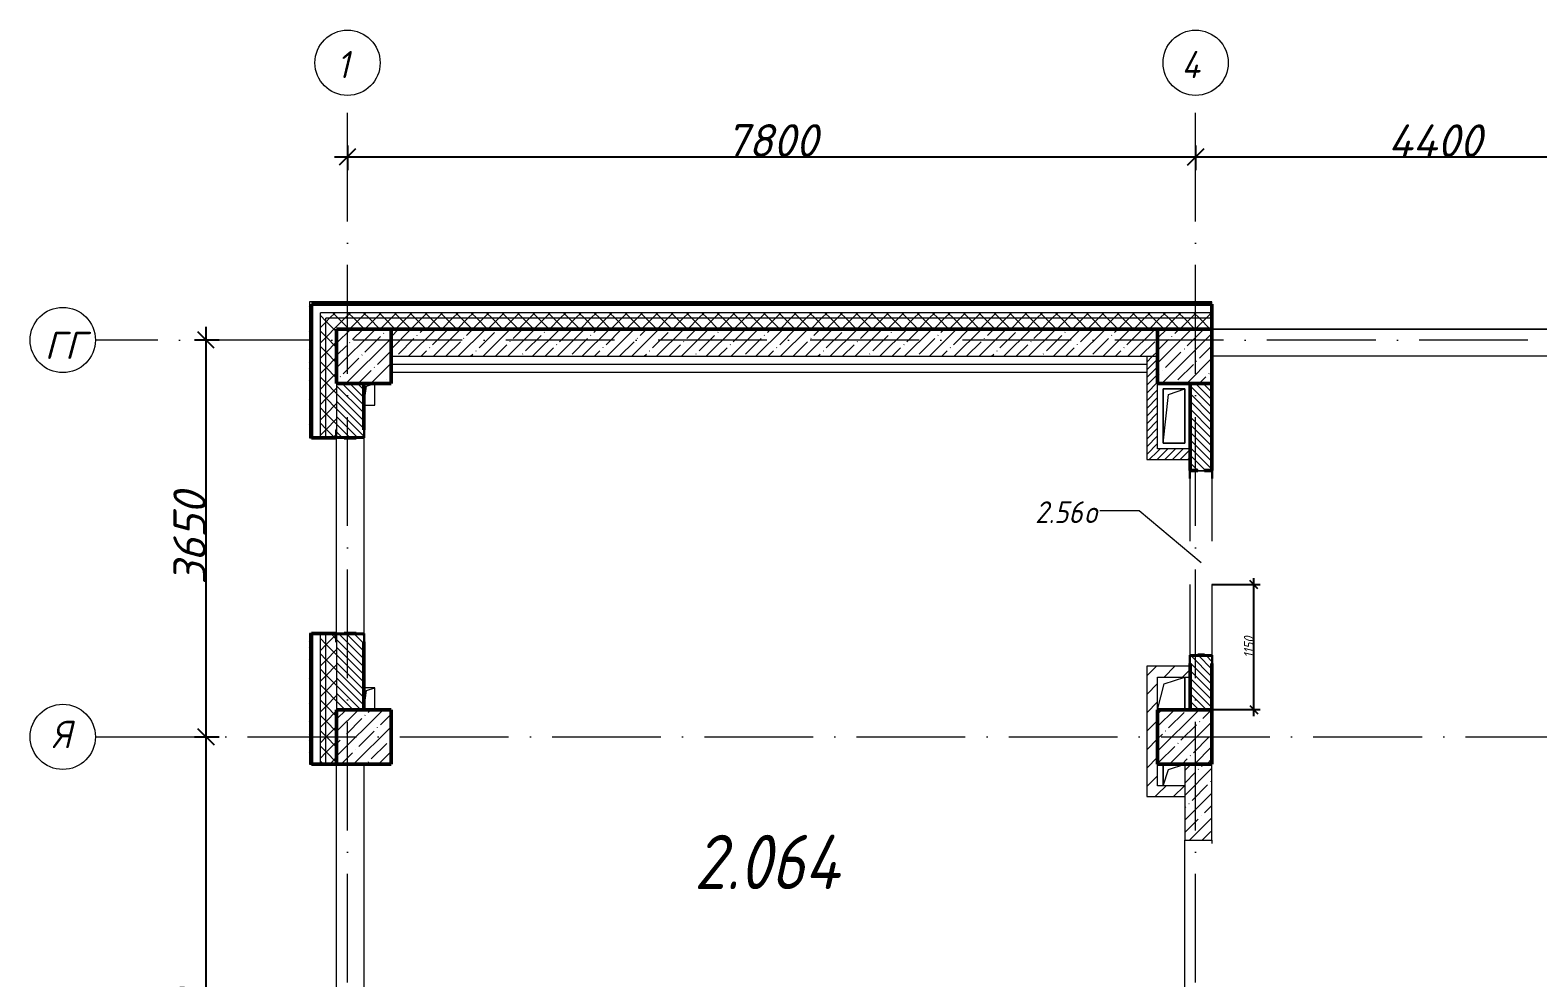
# Model space of a CAD drawing. Header units: millimetres. Extents: x -537608 to 253996, y -217170 to 186033.
# Drawn here: x -189916 to -176050, y -14974 to -6257 of the extents above; entities that cross this region are included whole.
import ezdxf

# ---------------------------------------------------------------- set-up
doc = ezdxf.new("R2010")
doc.units = ezdxf.units.MM
doc.linetypes.add('50_200_ШТРИХ_1Т_ш5_п1_п1_', pattern=[1400, 1000, -200, 0, -200])
for name, color, linetype, lineweight in [('A-____-____-DIMS', 7, 'Continuous', 9), ('A-DETL-____-OTLN-4', 7, 'Continuous', 18), ('A-FLOR-____-OTLN', 7, 'Continuous', 9), ('A-GENM-____-MCUT', 7, 'Continuous', 25), ('A-GENM-____-OTLN', 7, 'Continuous', 9), ('A-GENM-____-OTLN-1', 7, 'Continuous', 25), ('A-GLAZ-____-IDEN', 7, 'Continuous', 9), ('A-WALL-____-MCUT-1', 7, 'Continuous', 9), ('A-WALL-____-MCUT-2', 7, 'Continuous', 50), ('A-WALL-____-MCUT-3', 7, 'Continuous', 9), ('A-WALL-____-OTLN', 7, 'Continuous', 9), ('A-WALL-____-PATT-1', 7, 'Continuous', 9), ('A-WALL-FNSH-MCUT-1', 7, 'Continuous', 9), ('I-WALL-____-OTLN', 7, 'Continuous', 9), ('S-COLS-____-MCUT', 7, 'Continuous', 50), ('S-COLS-____-OTLN', 7, 'Continuous', 9), ('S-GRID-____-IDEN', 7, 'Continuous', 9), ('S-GRID-____-OTLN-1', 7, '50_200_ШТРИХ_1Т_ш5_п1_п1_', 9), ('Марки помещений', 7, 'Continuous', 9)]:
    doc.layers.add(name, color=color, linetype=linetype, lineweight=lineweight)
doc.styles.add('ISOCPEUR_I', font='isocpeui.ttf', dxfattribs={"height": 300})
doc.styles.add('ISOCPEUR_I_3', font='isocpeui.ttf', dxfattribs={"width": 0.85, "height": 2.2})
doc.styles.add('ISOCPEUR_I_7', font='isocpeui.ttf', dxfattribs={"width": 0.9, "height": 90})
doc.styles.add('ISOCPEUR_I_9', font='isocpeui.ttf', dxfattribs={"width": 0.9, "height": 250})
doc.dimstyles.new('ISO-1_8_0_9К_СРЕДНИЙ_Кладочные_2', dxfattribs={"dimscale": 304.8, "dimtxt": 89.638306, "dimasz": 0.246063, "dimexe": 0.19685, "dimexo": 0, "dimgap": 0, "dimtad": 1, "dimdec": 3, "dimrnd": 0.001, "dimdsep": 46, "dimtxsty": 'ISOCPEUR_I_7', "dimblk1": 'OBLIQUE', "dimblk2": 'OBLIQUE', "dimsah": 1, "dimcen": 0.09, "dimdle": 0.19685, "dimazin": 0, "dimtfac": 1, "dimtdec": 4, "dimtix": 1, "dimtmove": 1, "dimatfit": 3, "dimfxl": 1, "dimtvp": 1, "dimtolj": 1, "dimtzin": 0, "dimarcsym": 2})
doc.dimstyles.new('ISO-2_5_0_9К_БОЛЬШОЙ_ОСИ', dxfattribs={"dimscale": 304.8, "dimtxt": 248.995294, "dimasz": 0.492126, "dimexe": 0.393701, "dimexo": 0, "dimgap": 0, "dimtad": 1, "dimdec": 0, "dimzin": 0, "dimdsep": 46, "dimtxsty": 'ISOCPEUR_I', "dimblk1": 'OBLIQUE', "dimblk2": 'OBLIQUE', "dimsah": 1, "dimcen": 0.09, "dimdle": 0.393701, "dimazin": 0, "dimtfac": 1, "dimtdec": 4, "dimtix": 1, "dimtmove": 0, "dimatfit": 3, "dimfxl": 1, "dimtvp": 1, "dimtolj": 1, "dimtzin": 0, "dimarcsym": 2})
pattern_1 = [(45, (-184647.67, -56738.29), (-70.71068, 70.71068), []), (135, (-184647.67, -56738.29), (-70.71068, -70.71068), [])]
pattern_2 = [(45, (-184647.673, -56738.29), (-35.35534, 35.35534), [])]
pattern_3 = [(45, (-184647.67, -56738.29), (-114.04925, 114.04925), []), (45, (-184533.62, -56738.29), (-114.04925, 114.04925), [201.612, -40.322, 3.353, -36.97])]
pattern_4 = [(135, (-184647.673, -56738.29), (-35.35534, -35.35534), [])]
pattern_5 = [(45, (-184647.67, -56738.29), (-84.8528, 84.8528), [])]
pattern_6 = [(45, (-184647.67, -56738.29), (-85.53659, 85.53659), []), (45, (-184590.65, -56738.29), (-85.53659, 85.53659), [])]

# ---------------------------------------------------------------- blocks, each defined once
blk = doc.blocks.new('BSC_Колонна _Прямоугольная - 500х500-V40-АР1_План отверстий 2 этажа в осях 1-64_А-ГГ')
at = {"layer": 'S-COLS-____-OTLN'}
h = blk.add_hatch(dxfattribs=at)
h.set_pattern_fill('FP_69', color=256, style=0, pattern_type=2)
h.set_pattern_definition([(45, (2200, -47481.04), (-114.04925, 114.04925), []), (45, (2314.05, -47481.04), (-114.04925, 114.04925), [201.613, -40.323, 3.353, -36.97])])
h.paths.add_polyline_path([(-250, -250), (250, -250), (250, 250), (-250, 250)], flags=0)
at = {"layer": 'S-COLS-____-MCUT'}
for p, q in [((250, 250), (-250, 250)), ((-250, 250), (-250, -250)), ((250, -250), (250, 250)), ((-250, -250), (250, -250))]:
    blk.add_line(p, q, dxfattribs=at)
blk = doc.blocks.new('BSC_Колонна _Прямоугольная - 500х500-V41-АР1_План отверстий 2 этажа в осях 1-64_А-ГГ')
at = {"layer": 'S-COLS-____-OTLN'}
h = blk.add_hatch(dxfattribs=at)
h.set_pattern_fill('FP_70', color=256, style=0, pattern_type=2)
h.set_pattern_definition([(45, (-5350, -47481.04), (-114.04925, 114.04925), []), (45, (-5235.95, -47481.04), (-114.04925, 114.04925), [201.613, -40.323, 3.353, -36.97])])
h.paths.add_polyline_path([(-250, -250), (250, -250), (250, 250), (-250, 250)], flags=0)
at = {"layer": 'S-COLS-____-MCUT'}
for p, q in [((250, 250), (-250, 250)), ((-250, 250), (-250, -250)), ((250, -250), (250, 250)), ((-250, -250), (250, -250))]:
    blk.add_line(p, q, dxfattribs=at)
blk = doc.blocks.new('BSC_Колонна _Прямоугольная - 500х500-V50-АР1_План отверстий 2 этажа в осях 1-64_А-ГГ')
at = {"layer": 'S-COLS-____-OTLN'}
h = blk.add_hatch(dxfattribs=at)
h.set_pattern_fill('FP_79', color=256, style=0, pattern_type=2)
h.set_pattern_definition([(45, (2200, -43981.04), (-114.04925, 114.04925), []), (45, (2314.05, -43981.04), (-114.04925, 114.04925), [201.613, -40.323, 3.353, -36.97])])
h.paths.add_polyline_path([(-250, -250), (250, -250), (250, 250), (-250, 250), (-250, -245)], flags=0)
at = {"layer": 'S-COLS-____-MCUT'}
for p, q in [((250, 250), (-250, 250)), ((-250, 250), (-250, -250)), ((250, -250), (250, 250)), ((-250, -250), (250, -250))]:
    blk.add_line(p, q, dxfattribs=at)
blk = doc.blocks.new('BSC_Колонна _Прямоугольная - 500х500-V51-АР1_План отверстий 2 этажа в осях 1-64_А-ГГ')
at = {"layer": 'S-COLS-____-OTLN'}
h = blk.add_hatch(dxfattribs=at)
h.set_pattern_fill('FP_80', color=256, style=0, pattern_type=2)
h.set_pattern_definition([(45, (-5350, -43981.04), (-114.04925, 114.04925), []), (45, (-5235.95, -43981.04), (-114.04925, 114.04925), [201.613, -40.323, 3.353, -36.97])])
h.paths.add_polyline_path([(-250, -250), (250, -250), (250, 250), (-250, 250)], flags=0)
at = {"layer": 'S-COLS-____-MCUT'}
for p, q in [((250, 250), (-250, 250)), ((-250, 250), (-250, -250)), ((250, -250), (250, 250)), ((-250, -250), (250, -250))]:
    blk.add_line(p, q, dxfattribs=at)
blk = doc.blocks.new('Фахверк_СКБ_Уголок - 250_2700-27497298-АР1_План отверстий 2 этажа в осях 1-64_А-ГГ')
at = {"layer": 'A-GENM-____-MCUT'}
for p, q in [((200, 181), (125, 181)), ((125, 181), (125, 106)), ((131, 106), (131, 175)), ((131, 175), (200, 175)), ((200, 175), (200, 181)), ((125, 106), (131, 106)), ((131, -6), (125, -6)), ((125, -6), (125, -81)), ((125, -81), (200, -81)), ((131, -75), (131, -6)), ((200, -75), (131, -75)), ((200, -81), (200, -75))]:
    blk.add_line(p, q, dxfattribs=at)
blk = doc.blocks.new('АР_Перемычка - АР_Перемычка-28448550-АР1_План отверстий 2 этажа в осях 1-64_А-ГГ')
at = {"layer": 'A-GENM-____-OTLN'}
blk.add_line((-350, -100), (-342, -100), dxfattribs=at)
blk = doc.blocks.new('154_Стойка_СКБ_Уголок - СМ-2480_200-28447058-АР1_План отверстий 2 этажа в осях 1-64_А-ГГ')
at = {"layer": 'A-GENM-____-MCUT'}
for p, q in [((125, 156), (125, 81)), ((200, 156), (125, 156)), ((131, 81), (131, 150)), ((131, 150), (200, 150)), ((200, 150), (200, 156)), ((125, 81), (131, 81)), ((131, 19), (125, 19)), ((125, 19), (125, -56)), ((131, -50), (131, 19)), ((125, -56), (200, -56)), ((200, -50), (131, -50)), ((200, -56), (200, -50))]:
    blk.add_line(p, q, dxfattribs=at)
blk = doc.blocks.new('Стойка_Влож_Полоса боковая - Полоса-28346330-АР1_План отверстий 2 этажа в осях 1-64_А-ГГ')
at = {"layer": 'A-GENM-____-OTLN'}
for p, q in [((-5, -31), (-5, 31)), ((0, 31), (0, -31))]:
    blk.add_line(p, q, dxfattribs=at)
blk = doc.blocks.new('Стойка_Влож_Уголок - Уголок-28346305-АР1_План отверстий 2 этажа в осях 1-64_А-ГГ')
at = {"layer": 'A-GENM-____-MCUT'}
for p, q in [((75, 75), (0, 75)), ((0, 0), (6, 0)), ((6, 69), (75, 69)), ((6, 0), (6, 69)), ((75, 69), (75, 75))]:
    blk.add_line(p, q, dxfattribs=at)
blk = doc.blocks.new('Стойка_Влож_Уголок - Уголок-28346304-АР1_План отверстий 2 этажа в осях 1-64_А-ГГ')
at = {"layer": 'A-GENM-____-MCUT'}
for p, q in [((6, 0), (0, 0)), ((6, -69), (6, 0)), ((0, -75), (75, -75)), ((75, -69), (6, -69)), ((75, -75), (75, -69))]:
    blk.add_line(p, q, dxfattribs=at)
blk = doc.blocks.new('Фахверк_СКБ_Уголок - 200_3960-28268576-АР1_План отверстий 2 этажа в осях 1-64_А-ГГ')
at = {"layer": 'A-GENM-____-MCUT'}
for p, q in [((200, 156), (125, 156)), ((125, 156), (125, 81)), ((131, 81), (131, 150)), ((131, 150), (200, 150)), ((200, 150), (200, 156)), ((125, 81), (131, 81)), ((131, 19), (125, 19)), ((125, 19), (125, -56)), ((131, -50), (131, 19)), ((125, -56), (200, -56)), ((200, -50), (131, -50)), ((200, -56), (200, -50))]:
    blk.add_line(p, q, dxfattribs=at)
blk = doc.blocks.new('AR_Отверстие прямоугольное _в плите_ - AR_Отверстие прямоугольное _в плите_-V154-АР1_План отверстий 2 этажа в осях 1-64_А-ГГ')
at = {"layer": 'A-GENM-____-OTLN'}
for p, q in [((100, 250), (-100, 250)), ((-100, 250), (-100, -250)), ((-100, -250), (-50, 200)), ((-50, 200), (100, 250)), ((100, -250), (100, 250)), ((-100, -250), (100, -250))]:
    blk.add_line(p, q, dxfattribs=at)
blk = doc.blocks.new('AR_Отверстие прямоугольное _в плите_ - AR_Отверстие прямоугольное _в плите_-30510733-АР1_План отверстий 2 этажа в осях 1-64_А-ГГ')
at = {"layer": 'A-GENM-____-OTLN'}
for p, q in [((-50, -100), (-25, 75)), ((-25, 75), (50, 100)), ((50, -100), (50, 100)), ((-50, -100), (50, -100))]:
    blk.add_line(p, q, dxfattribs=at)
blk = doc.blocks.new('AR_Отверстие прямоугольное _в плите_ - AR_Отверстие прямоугольное _в плите_-V158-АР1_План отверстий 2 этажа в осях 1-64_А-ГГ')
at = {"layer": 'A-GENM-____-OTLN'}
for p, q in [((50, 100), (-50, 100)), ((-50, -100), (-25, 75)), ((-25, 75), (50, 100)), ((50, -100), (50, 100))]:
    blk.add_line(p, q, dxfattribs=at)
blk = doc.blocks.new('AR_Отверстие прямоугольное _в плите_ - AR_Отверстие прямоугольное _в плите_-V187-АР1_План отверстий 2 этажа в осях 1-64_А-ГГ')
at = {"layer": 'A-GENM-____-OTLN'}
for p, q in [((-100, 100), (-100, -100)), ((-100, -100), (-50, 50)), ((-50, 50), (100, 100))]:
    blk.add_line(p, q, dxfattribs=at)
blk = doc.blocks.new('AR_Отверстие прямоугольное _в плите_ - AR_Отверстие прямоугольное _в плите_-30552590-АР1_План отверстий 2 этажа в осях 1-64_А-ГГ')
at = {"layer": 'A-GENM-____-OTLN'}
for p, q in [((-63, 88), (125, 150)), ((125, -150), (125, 150)), ((-125, -150), (-63, 88))]:
    blk.add_line(p, q, dxfattribs=at)
blk = doc.blocks.new('Ось сетки - Круг_Ø6_00__ISO-2_5_0_9K_-25732049-АР1_План отверстий 2 этажа в осях 1-64_А-ГГ')
at = {"layer": 'S-GRID-____-IDEN'}
blk.add_circle((0, 0), 3, dxfattribs=at)
blk = doc.blocks.new('_Oblique')
at = {"color": 0, "linetype": 'ByBlock', "lineweight": -2}
blk.add_line((-0.5, -0.5), (0.5, 0.5), dxfattribs=at)
blk = doc.blocks.new('*D2468')
at = {"layer": 'A-____-____-DIMS', "color": 0, "lineweight": -2, "transparency": 16777216}
for p, q in [((-188299, -18377), (-188299, -12637)), ((-188405, -12757), (-188179, -12757)), ((-188405, -18257), (-188179, -18257))]:
    blk.add_line(p, q, dxfattribs=at)
at = {"layer": 'Defpoints', "color": 0, "transparency": 16777216}
for p in [(-188405, -12757), (-188299, -12757), (-188405, -18257)]:
    blk.add_point(p, dxfattribs=at)
at = {"layer": 'A-____-____-DIMS', "color": 0, "lineweight": -2, "transparency": 16777216, "xscale": 150, "yscale": 150, "zscale": 150}
for p, rotation in [((-188299, -12757), 90), ((-188299, -18257), 270)]:
    blk.add_blockref('_Oblique', p, dxfattribs=dict(at, rotation=rotation))
at = {"layer": 'A-____-____-DIMS', "color": 0, "transparency": 16777216, "insert": (-188449, -15507), "char_height": 300, "width": 758.48, "attachment_point": 5, "rotation": 90, "style": 'ISOCPEUR_I'}
blk.add_mtext('\\A1;5500', dxfattribs=at)
blk = doc.blocks.new('*D2469')
at = {"layer": 'A-____-____-DIMS', "color": 0, "lineweight": -2, "transparency": 16777216}
for p, q in [((-188299, -12877), (-188299, -8987)), ((-188405, -9107), (-188179, -9107)), ((-188405, -12757), (-188179, -12757))]:
    blk.add_line(p, q, dxfattribs=at)
at = {"layer": 'Defpoints', "color": 0, "transparency": 16777216}
for p in [(-188405, -9107), (-188299, -9107), (-188405, -12757)]:
    blk.add_point(p, dxfattribs=at)
at = {"layer": 'A-____-____-DIMS', "color": 0, "lineweight": -2, "transparency": 16777216, "xscale": 150, "yscale": 150, "zscale": 150}
for p, rotation in [((-188299, -9107), 90), ((-188299, -12757), 270)]:
    blk.add_blockref('_Oblique', p, dxfattribs=dict(at, rotation=rotation))
at = {"layer": 'A-____-____-DIMS', "color": 0, "transparency": 16777216, "insert": (-188449, -10932), "char_height": 300, "width": 758.48, "attachment_point": 5, "rotation": 90, "style": 'ISOCPEUR_I'}
blk.add_mtext('\\A1;3650', dxfattribs=at)
blk = doc.blocks.new('*D2399')
at = {"layer": 'A-____-____-DIMS', "color": 0, "lineweight": -2, "transparency": 16777216}
for p, q in [((-186998, -7317), (-186998, -7544)), ((-179198, -7317), (-179198, -7544)), ((-187118, -7424), (-179078, -7424))]:
    blk.add_line(p, q, dxfattribs=at)
at = {"layer": 'Defpoints', "color": 0, "transparency": 16777216}
for p in [(-186998, -7317), (-179198, -7317), (-179198, -7424)]:
    blk.add_point(p, dxfattribs=at)
at = {"layer": 'A-____-____-DIMS', "color": 0, "lineweight": -2, "transparency": 16777216, "xscale": 150, "yscale": 150, "zscale": 150, "rotation": 180}
blk.add_blockref('_Oblique', (-186998, -7424), dxfattribs=at)
at = {"layer": 'A-____-____-DIMS', "color": 0, "lineweight": -2, "transparency": 16777216, "xscale": 150, "yscale": 150, "zscale": 150}
blk.add_blockref('_Oblique', (-179198, -7424), dxfattribs=at)
at = {"layer": 'A-____-____-DIMS', "color": 0, "transparency": 16777216, "insert": (-183098, -7272), "char_height": 300, "width": 758.48, "attachment_point": 5, "style": 'ISOCPEUR_I'}
blk.add_mtext('\\A1;7800', dxfattribs=at)
blk = doc.blocks.new('*D2400')
at = {"layer": 'A-____-____-DIMS', "color": 0, "lineweight": -2, "transparency": 16777216}
for p, q in [((-179198, -7317), (-179198, -7544)), ((-174798, -7317), (-174798, -7544)), ((-179318, -7424), (-174678, -7424))]:
    blk.add_line(p, q, dxfattribs=at)
at = {"layer": 'Defpoints', "color": 0, "transparency": 16777216}
for p in [(-179198, -7317), (-174798, -7317), (-174798, -7424)]:
    blk.add_point(p, dxfattribs=at)
at = {"layer": 'A-____-____-DIMS', "color": 0, "lineweight": -2, "transparency": 16777216, "xscale": 150, "yscale": 150, "zscale": 150, "rotation": 180}
blk.add_blockref('_Oblique', (-179198, -7424), dxfattribs=at)
at = {"layer": 'A-____-____-DIMS', "color": 0, "lineweight": -2, "transparency": 16777216, "xscale": 150, "yscale": 150, "zscale": 150}
blk.add_blockref('_Oblique', (-174798, -7424), dxfattribs=at)
at = {"layer": 'A-____-____-DIMS', "color": 0, "transparency": 16777216, "insert": (-176998, -7274), "char_height": 300, "width": 804.45, "attachment_point": 5, "style": 'ISOCPEUR_I'}
blk.add_mtext('\\A1;4400', dxfattribs=at)
blk = doc.blocks.new('*D2548')
at = {"layer": 'A-____-____-DIMS', "color": 0, "lineweight": -2, "transparency": 16777216}
for p, q in [((-179048, -11357), (-178603, -11357)), ((-178663, -12567), (-178663, -11297)), ((-179048, -12507), (-178603, -12507))]:
    blk.add_line(p, q, dxfattribs=at)
at = {"layer": 'Defpoints', "color": 0, "transparency": 16777216}
for p in [(-179048, -11357), (-178663, -11357), (-179048, -12507)]:
    blk.add_point(p, dxfattribs=at)
at = {"layer": 'A-____-____-DIMS', "color": 0, "lineweight": -2, "transparency": 16777216, "xscale": 75, "yscale": 75, "zscale": 75}
for p, rotation in [((-178663, -11357), 90), ((-178663, -12507), 270)]:
    blk.add_blockref('_Oblique', p, dxfattribs=dict(at, rotation=rotation))
at = {"layer": 'A-____-____-DIMS', "color": 0, "transparency": 16777216, "insert": (-178708, -11932), "char_height": 90, "width": 463.36, "attachment_point": 5, "rotation": 90, "style": 'ISOCPEUR_I_7'}
blk.add_mtext('\\A1;1150', dxfattribs=at)

msp = doc.modelspace()

# ---------------------------------------------------------------- hatches: boundary and pattern name
at = {"layer": 'A-WALL-____-PATT-1'}
h = msp.add_hatch(dxfattribs=at)
h.set_pattern_fill('FP_3', color=256, style=0, pattern_type=2)
h.set_pattern_definition(pattern_6)
h.paths.add_polyline_path([(-187327.6725, -24677.2474), (-187327.6725, -23657.2474), (-187347.6725, -23657.2474), (-187347.6725, -24677.2474)], flags=0)
h.paths.add_polyline_path([(-187347.6725, -21857.2474), (-187327.6725, -21857.2474), (-187327.6725, -20732.2474), (-187347.6725, -20732.2474), (-187347.6725, -21602.621)], flags=0)
h.paths.add_polyline_path([(-187327.6725, -18932.2474), (-187327.6725, -17807.2474), (-187347.6725, -17807.2474), (-187347.6725, -18932.2474)], flags=0)
h.paths.add_polyline_path([(-187327.6725, -13007.2474), (-187327.6725, -11807.2474), (-187347.6725, -11807.2474), (-187347.6725, -13007.2474)], flags=0)
h.paths.add_polyline_path([(-187347.6725, -10007.2474), (-187327.6725, -10007.2474), (-187327.6725, -8757.2474), (-187347.6725, -8757.2474), (-187347.6725, -9562.705)], flags=0)
h = msp.add_hatch(dxfattribs=at)
h.set_pattern_fill('FP_3', color=256, style=0, pattern_type=2)
h.set_pattern_definition(pattern_6)
h.paths.add_polyline_path([(-160867.6725, -8777.2474), (-160867.6725, -8757.2474), (-169047.6725, -8757.2474), (-169047.6725, -8777.2474), (-163451.7907, -8777.2474)], flags=0)
h.paths.add_polyline_path([(-170047.6725, -8777.2474), (-170047.6725, -8757.2474), (-171247.6725, -8757.2474), (-171247.6725, -8777.2474), (-170521.6478, -8777.2474)], flags=0)
h.paths.add_polyline_path([(-179047.6725, -8777.2474), (-179047.6725, -8757.2474), (-187327.6725, -8757.2474), (-187327.6725, -8777.2474), (-179358.9692, -8777.2474)], flags=0)
h = msp.add_hatch(dxfattribs=at)
h.set_pattern_fill('FP_1', color=256, style=0, pattern_type=2)
h.set_pattern_definition(pattern_1)
h.paths.add_polyline_path([(-187197.6725, -24507.2474), (-187197.6725, -23657.2474), (-187247.6725, -23657.2474), (-187247.6725, -24507.2474)], flags=0)
h.paths.add_polyline_path([(-187197.6725, -21857.2474), (-187197.6725, -20732.2474), (-187247.6725, -20732.2474), (-187247.6725, -21857.2474)], flags=0)
h.paths.add_polyline_path([(-187197.6725, -18932.2474), (-187197.6725, -17807.2474), (-187247.6725, -17807.2474), (-187247.6725, -18932.2474)], flags=0)
h.paths.add_polyline_path([(-187197.6725, -13007.2474), (-187197.6725, -11807.2474), (-187247.6725, -11807.2474), (-187247.6725, -13007.2474)], flags=0)
h.paths.add_polyline_path([(-187197.6725, -10007.2474), (-187197.6725, -8857.2474), (-187247.6725, -8857.2474), (-187247.6725, -10007.2474)], flags=0)
h = msp.add_hatch(dxfattribs=at)
h.set_pattern_fill('FP_1', color=256, style=0, pattern_type=2)
h.set_pattern_definition(pattern_1)
h.paths.add_polyline_path([(-160997.6725, -8907.2474), (-160947.6725, -8907.2474), (-160947.6725, -8857.2474), (-169047.6725, -8857.2474), (-169047.6725, -8907.2474), (-163451.7907, -8907.2474)], flags=0)
h.paths.add_polyline_path([(-170047.6725, -8907.2474), (-170047.6725, -8857.2474), (-171247.6725, -8857.2474), (-171247.6725, -8907.2474), (-170521.6478, -8907.2474)], flags=0)
h.paths.add_polyline_path([(-179358.9692, -8907.2474), (-179047.6725, -8907.2474), (-179047.6725, -8857.2474), (-187197.6725, -8857.2474), (-187197.6725, -8907.2474), (-181126.4335, -8907.2474)], flags=0)
h = msp.add_hatch(dxfattribs=at)
h.set_pattern_fill('FP_1', color=256, style=0, pattern_type=2)
h.set_pattern_definition(pattern_1)
h.paths.add_polyline_path([(-187097.6725, -24507.2474), (-187097.6725, -23732.2474), (-187103.6725, -23732.2474), (-187103.6725, -23657.2474), (-187197.6725, -23657.2474), (-187197.6725, -24507.2474)], flags=0)
h.paths.add_polyline_path([(-187197.6725, -21857.2474), (-187103.6725, -21857.2474), (-187103.6725, -21782.2474), (-187097.6725, -21782.2474), (-187097.6725, -20807.2474), (-187103.6725, -20807.2474), (-187103.6725, -20732.2474), (-187197.6725, -20732.2474), (-187197.6725, -21602.621)], flags=0)
h.paths.add_polyline_path([(-187197.6725, -18932.2474), (-187103.6725, -18932.2474), (-187103.6725, -18857.2474), (-187097.6725, -18857.2474), (-187097.6725, -17882.2474), (-187103.6725, -17882.2474), (-187103.6725, -17807.2474), (-187197.6725, -17807.2474), (-187197.6725, -18926.2474)], flags=0)
h.paths.add_polyline_path([(-187097.6725, -13007.2474), (-187097.6725, -11882.2474), (-187103.6725, -11882.2474), (-187103.6725, -11807.2474), (-187197.6725, -11807.2474), (-187197.6725, -13007.2474)], flags=0)
h.paths.add_polyline_path([(-187197.6725, -10007.2474), (-187103.6725, -10007.2474), (-187103.6725, -9932.2474), (-187097.6725, -9932.2474), (-187097.6725, -8907.2474), (-187197.6725, -8907.2474), (-187197.6725, -9562.705)], flags=0)
h = msp.add_hatch(dxfattribs=at)
h.set_pattern_fill('FP_1', color=256, style=0, pattern_type=2)
h.set_pattern_definition(pattern_1)
h.paths.add_polyline_path([(-161097.6725, -9007.2474), (-160997.6725, -9007.2474), (-160997.6725, -8907.2474), (-169047.6725, -8907.2474), (-169047.6725, -9007.2474), (-163451.7907, -9007.2474)], flags=0)
h.paths.add_polyline_path([(-170047.6725, -9007.2474), (-170047.6725, -8907.2474), (-171247.6725, -8907.2474), (-171247.6725, -9001.2474), (-171172.6725, -9001.2474), (-171172.6725, -9007.2474), (-170521.6478, -9007.2474)], flags=0)
h.paths.add_polyline_path([(-179047.6725, -9007.2474), (-179047.6725, -8907.2474), (-187097.6725, -8907.2474), (-187097.6725, -9007.2474), (-179358.9692, -9007.2474)], flags=0)
h = msp.add_hatch(dxfattribs=at)
h.set_pattern_fill('FP_25', color=256, style=0, pattern_type=2)
h.set_pattern_definition(pattern_3)
h.paths.add_polyline_path([(-179547.6725, -9257.2474), (-179547.6725, -9007.2474), (-186597.6725, -9007.2474), (-186597.6725, -9257.2474), (-181126.4335, -9257.2474)], flags=0)
h = msp.add_hatch(dxfattribs=at)
h.set_pattern_fill('FP_5', color=256, style=0, pattern_type=2)
h.set_pattern_definition(pattern_2)
h.paths.add_polyline_path([(-179547.6725, -10207.2474), (-179547.6725, -9257.2474), (-179647.6725, -9257.2474), (-179647.6725, -10207.2474)], flags=0)
h = msp.add_hatch(dxfattribs=at)
h.set_pattern_fill('FP_6', color=256, style=0, pattern_type=2)
h.set_pattern_definition(pattern_4)
h.paths.add_polyline_path([(-186847.6725, -12507.2474), (-186847.6725, -11813.2474), (-186916.6725, -11813.2474), (-186916.6725, -11807.2474), (-187028.6725, -11807.2474), (-187028.6725, -11813.2474), (-187097.6725, -11813.2474), (-187097.6725, -12507.2474)], flags=0)
h.paths.add_polyline_path([(-186916.6725, -10007.2474), (-186916.6725, -10001.2474), (-186847.6725, -10001.2474), (-186847.6725, -9507.2474), (-187097.6725, -9507.2474), (-187097.6725, -10001.2474), (-187028.6725, -10001.2474), (-187028.6725, -10007.2474)], flags=0)
h = msp.add_hatch(dxfattribs=at)
h.set_pattern_fill('FP_6', color=256, style=0, pattern_type=2)
h.set_pattern_definition(pattern_4)
h.paths.add_polyline_path([(-179178.6725, -12507.2474), (-179047.6725, -12507.2474), (-179047.6725, -12013.2474), (-179116.6725, -12013.2474), (-179116.6725, -12007.2474), (-179178.6725, -12007.2474), (-179178.6725, -12013.2474), (-179247.6725, -12013.2474), (-179247.6725, -12507.2474)], flags=0)
h.paths.add_polyline_path([(-179178.6725, -10307.2474), (-179047.6725, -10307.2474), (-179047.6725, -9507.2474), (-179247.6725, -9507.2474), (-179247.6725, -10307.2474), (-179207.6725, -10307.2474)], flags=0)
h = msp.add_hatch(dxfattribs=at)
h.set_pattern_fill('FP_5', color=256, style=0, pattern_type=2)
h.set_pattern_definition(pattern_2)
h.paths.add_polyline_path([(-179547.6725, -10207.2474), (-179247.6725, -10207.2474), (-179247.6725, -10107.2474), (-179547.6725, -10107.2474)], flags=0)
h = msp.add_hatch(dxfattribs=at)
h.set_pattern_fill('FP_4', color=256, style=0, pattern_type=2)
h.set_pattern_definition(pattern_5)
h.paths.add_polyline_path([(-179647.6725, -13307.2474), (-179547.6725, -13307.2474), (-179547.6725, -12107.2474), (-179647.6725, -12107.2474), (-179647.6725, -13007.2474)], flags=0)
h = msp.add_hatch(dxfattribs=at)
h.set_pattern_fill('FP_4', color=256, style=0, pattern_type=2)
h.set_pattern_definition(pattern_5)
h.paths.add_polyline_path([(-179247.6725, -12207.2474), (-179247.6725, -12107.2474), (-179547.6725, -12107.2474), (-179547.6725, -12207.2474)], flags=0)
h = msp.add_hatch(dxfattribs=at)
h.set_pattern_fill('FP_25', color=256, style=0, pattern_type=2)
h.set_pattern_definition(pattern_3)
h.paths.add_polyline_path([(-179047.6725, -18007.2474), (-179047.6725, -15507.2474), (-179297.6725, -15507.2474), (-179297.6725, -18007.2474)], flags=0)
h.paths.add_polyline_path([(-179297.6725, -13707.2474), (-179047.6725, -13707.2474), (-179047.6725, -13007.2474), (-179297.6725, -13007.2474)], flags=0)
h = msp.add_hatch(dxfattribs=at)
h.set_pattern_fill('FP_4', color=256, style=0, pattern_type=2)
h.set_pattern_definition(pattern_5)
h.paths.add_polyline_path([(-179297.6725, -13307.2474), (-179297.6725, -13207.2474), (-179547.6725, -13207.2474), (-179547.6725, -13307.2474)], flags=0)

# ---------------------------------------------------------------- linework, layer by layer
at = {"layer": 'A-DETL-____-OTLN-4'}
for p, q in [((-179647.6725, -9332.2474), (-186597.6725, -9332.2474)), ((-179647.6725, -9407.2474), (-186597.6725, -9407.2474))]:
    msp.add_line(p, q, dxfattribs=at)
at = {"layer": 'A-FLOR-____-OTLN'}
for p, q in [((-179497.6725, -9557.2474), (-179297.6725, -9557.2474)), ((-179497.6725, -10057.2474), (-179497.6725, -9557.2474)), ((-179297.6725, -9557.2474), (-179297.6725, -10057.2474)), ((-179297.6725, -10057.2474), (-179497.6725, -10057.2474)), ((-179297.6725, -12207.2474), (-179297.6725, -12507.2474)), ((-179497.6725, -13207.2474), (-179497.6725, -13007.2474))]:
    msp.add_line(p, q, dxfattribs=at)
at = {"layer": 'A-GLAZ-____-IDEN'}
for p, q in [((-179717.4163, -10678.3857), (-180078.6468, -10678.3857)), ((-179147.6725, -11157.2474), (-179717.4163, -10678.3857))]:
    msp.add_line(p, q, dxfattribs=at)
at = {"layer": 'A-WALL-____-MCUT-1'}
for p, q in [((-179547.6725, -9007.2474), (-186597.6725, -9007.2474)), ((-186597.6725, -9257.2474), (-179547.6725, -9257.2474)), ((-179297.6725, -13007.2474), (-179297.6725, -13707.2474)), ((-179047.6725, -13707.2474), (-179047.6725, -13007.2474)), ((-179297.6725, -13707.2474), (-179047.6725, -13707.2474))]:
    msp.add_line(p, q, dxfattribs=at)
at = {"layer": 'A-WALL-____-MCUT-2'}
for p, q in [((-179047.6725, -8777.2474), (-187327.6725, -8777.2474)), ((-187327.6725, -8777.2474), (-187327.6725, -10007.2474)), ((-179047.6725, -9007.2474), (-179047.6725, -8777.2474)), ((-186597.6725, -9007.2474), (-179547.6725, -9007.2474)), ((-186847.6725, -9932.2474), (-186847.6725, -9507.2474)), ((-179247.6725, -9507.2474), (-179247.6725, -10307.2474)), ((-179047.6725, -10307.2474), (-179047.6725, -9507.2474)), ((-187327.6725, -10007.2474), (-187103.6725, -10007.2474)), ((-187028.6725, -10007.2474), (-186916.6725, -10007.2474)), ((-187103.6725, -11807.2474), (-187327.6725, -11807.2474)), ((-187327.6725, -11807.2474), (-187327.6725, -13007.2474)), ((-186916.6725, -11807.2474), (-187028.6725, -11807.2474)), ((-186847.6725, -12507.2474), (-186847.6725, -11882.2474)), ((-179116.6725, -12007.2474), (-179178.6725, -12007.2474)), ((-179247.6725, -12082.2474), (-179247.6725, -12507.2474)), ((-179047.6725, -12507.2474), (-179047.6725, -12082.2474)), ((-187327.6725, -13007.2474), (-187097.6725, -13007.2474))]:
    msp.add_line(p, q, dxfattribs=at)
at = {"layer": 'A-WALL-____-MCUT-3'}
for p, q in [((-187247.6725, -10007.2474), (-187247.6725, -8857.2474)), ((-179047.6725, -8857.2474), (-187247.6725, -8857.2474)), ((-179047.6725, -8907.2474), (-187197.6725, -8907.2474)), ((-187197.6725, -10007.2474), (-187197.6725, -8907.2474)), ((-187097.6725, -9507.2474), (-187097.6725, -9932.2474)), ((-187247.6725, -13007.2474), (-187247.6725, -11807.2474)), ((-187197.6725, -13007.2474), (-187197.6725, -11807.2474)), ((-187097.6725, -11882.2474), (-187097.6725, -12507.2474))]:
    msp.add_line(p, q, dxfattribs=at)
at = {"layer": 'A-WALL-____-OTLN'}
for p, q in [((-175047.6725, -9007.2474), (-179047.6725, -9007.2474)), ((-179047.6725, -9007.2474), (-175047.6725, -9007.2474)), ((-175047.6725, -9257.2474), (-179047.6725, -9257.2474)), ((-187097.6725, -11807.2474), (-187097.6725, -10007.2474)), ((-186847.6725, -10007.2474), (-186847.6725, -11807.2474)), ((-187097.6725, -17807.2474), (-187097.6725, -13007.2474)), ((-186847.6725, -13007.2474), (-186847.6725, -17807.2474)), ((-179297.6725, -15507.2474), (-179297.6725, -13707.2474)), ((-179047.6725, -13707.2474), (-179047.6725, -13737.2474))]:
    msp.add_line(p, q, dxfattribs=at)
at = {"layer": 'A-WALL-FNSH-MCUT-1'}
for p, q in [((-187347.6725, -8757.2474), (-187347.6725, -10007.2474)), ((-179047.6725, -8757.2474), (-187347.6725, -8757.2474)), ((-187327.6725, -8777.2474), (-179047.6725, -8777.2474)), ((-179047.6725, -8777.2474), (-179047.6725, -8757.2474)), ((-179647.6725, -9257.2474), (-179647.6725, -10207.2474)), ((-179547.6725, -10107.2474), (-179547.6725, -9507.2474)), ((-187347.6725, -10007.2474), (-187327.6725, -10007.2474)), ((-179247.6725, -10107.2474), (-179547.6725, -10107.2474)), ((-179647.6725, -10207.2474), (-179247.6725, -10207.2474)), ((-187347.6725, -11807.2474), (-187347.6725, -13007.2474)), ((-187327.6725, -11807.2474), (-187347.6725, -11807.2474)), ((-179647.6725, -12107.2474), (-179647.6725, -13307.2474)), ((-179247.6725, -12107.2474), (-179647.6725, -12107.2474)), ((-179547.6725, -12507.2474), (-179547.6725, -12207.2474)), ((-179547.6725, -12207.2474), (-179247.6725, -12207.2474)), ((-187347.6725, -13007.2474), (-187327.6725, -13007.2474)), ((-179547.6725, -13207.2474), (-179547.6725, -13007.2474)), ((-179647.6725, -13307.2474), (-179297.6725, -13307.2474)), ((-179297.6725, -13207.2474), (-179547.6725, -13207.2474))]:
    msp.add_line(p, q, dxfattribs=at)
at = {"layer": 'I-WALL-____-OTLN'}
for p, q in [((-179247.6725, -10957.2474), (-179247.6725, -10382.2474)), ((-179047.6725, -10382.2474), (-179047.6725, -10957.2474)), ((-179247.6725, -12007.2474), (-179247.6725, -11357.2474)), ((-179047.6725, -11357.2474), (-179047.6725, -12007.2474))]:
    msp.add_line(p, q, dxfattribs=at)
at = {"layer": 'S-GRID-____-OTLN-1'}
for p, q in [((-186997.6725, -61220.8957), (-186997.6725, -6857.3298)), ((-179197.6725, -61220.8957), (-179197.6725, -6857.3298)), ((-157939.9334, -9107.2474), (-189316.4427, -9107.2474)), ((-189316.4427, -12757.2474), (-157939.9334, -12757.2474))]:
    msp.add_line(p, q, dxfattribs=at)

# ---------------------------------------------------------------- block references
at = {"layer": 'A-GENM-____-OTLN'}
for name, p in [('AR_Отверстие прямоугольное _в плите_ - AR_Отверстие прямоугольное _в плите_-30510733-АР1_План отверстий 2 этажа в осях 1-64_А-ГГ', (-186797.6725, -9607.2474)), ('AR_Отверстие прямоугольное _в плите_ - AR_Отверстие прямоугольное _в плите_-V154-АР1_План отверстий 2 этажа в осях 1-64_А-ГГ', (-179397.6725, -9807.2474)), ('AR_Отверстие прямоугольное _в плите_ - AR_Отверстие прямоугольное _в плите_-V158-АР1_План отверстий 2 этажа в осях 1-64_А-ГГ', (-186797.6725, -12407.2474)), ('AR_Отверстие прямоугольное _в плите_ - AR_Отверстие прямоугольное _в плите_-30552590-АР1_План отверстий 2 этажа в осях 1-64_А-ГГ', (-179422.6725, -12357.2474)), ('AR_Отверстие прямоугольное _в плите_ - AR_Отверстие прямоугольное _в плите_-V187-АР1_План отверстий 2 этажа в осях 1-64_А-ГГ', (-179397.6725, -13107.2474))]:
    msp.add_blockref(name, p, dxfattribs=at)
for name, p, rotation in [('АР_Перемычка - АР_Перемычка-28448550-АР1_План отверстий 2 этажа в осях 1-64_А-ГГ', (-179147.6725, -10307.2474), 269.9999999999999), ('Стойка_Влож_Уголок - Уголок-28346305-АР1_План отверстий 2 этажа в осях 1-64_А-ГГ', (-179178.6725, -10307.2474), 89.99999999999991), ('Стойка_Влож_Уголок - Уголок-28346304-АР1_План отверстий 2 этажа в осях 1-64_А-ГГ', (-179116.6725, -10307.2474), 90.00000000000027), ('Стойка_Влож_Полоса боковая - Полоса-28346330-АР1_План отверстий 2 этажа в осях 1-64_А-ГГ', (-179147.6725, -10307.2474), 89.99999999999991)]:
    msp.add_blockref(name, p, dxfattribs=dict(at, rotation=rotation))
at = {"layer": 'A-GENM-____-OTLN-1'}
for name, p, rotation in [('Фахверк_СКБ_Уголок - 250_2700-27497298-АР1_План отверстий 2 этажа в осях 1-64_А-ГГ', (-186922.6725, -10132.2474), 89.99999999999991), ('154_Стойка_СКБ_Уголок - СМ-2480_200-28447058-АР1_План отверстий 2 этажа в осях 1-64_А-ГГ', (-179197.6725, -10182.2474), 269.9999999999999), ('Фахверк_СКБ_Уголок - 250_2700-27497298-АР1_План отверстий 2 этажа в осях 1-64_А-ГГ', (-187022.6725, -11682.2474), 269.9999999999999), ('Фахверк_СКБ_Уголок - 200_3960-28268576-АР1_План отверстий 2 этажа в осях 1-64_А-ГГ', (-179197.6725, -11882.2474), 269.9999999999999)]:
    msp.add_blockref(name, p, dxfattribs=dict(at, rotation=rotation))
at = {"layer": 'S-COLS-____-OTLN'}
for name, p in [('BSC_Колонна _Прямоугольная - 500х500-V40-АР1_План отверстий 2 этажа в осях 1-64_А-ГГ', (-186847.6725, -9257.2474)), ('BSC_Колонна _Прямоугольная - 500х500-V41-АР1_План отверстий 2 этажа в осях 1-64_А-ГГ', (-179297.6725, -9257.2474)), ('BSC_Колонна _Прямоугольная - 500х500-V50-АР1_План отверстий 2 этажа в осях 1-64_А-ГГ', (-186847.6725, -12757.2474)), ('BSC_Колонна _Прямоугольная - 500х500-V51-АР1_План отверстий 2 этажа в осях 1-64_А-ГГ', (-179297.6725, -12757.2474))]:
    msp.add_blockref(name, p, dxfattribs=at)
at = {"layer": 'S-GRID-____-IDEN', "xscale": 99.99999999999993, "yscale": 99.99999999999993, "zscale": 99.99999999999993}
for p in [(-186997.6725, -6557.3298), (-179197.6725, -6557.3298)]:
    msp.add_blockref('Ось сетки - Круг_Ø6_00__ISO-2_5_0_9K_-25732049-АР1_План отверстий 2 этажа в осях 1-64_А-ГГ', p, dxfattribs=at)
for p, rotation in [((-189616.4427, -9107.2474), 89.9999999999998), ((-189616.4427, -12757.2474), 269.9999999999995)]:
    msp.add_blockref('Ось сетки - Круг_Ø6_00__ISO-2_5_0_9K_-25732049-АР1_План отверстий 2 этажа в осях 1-64_А-ГГ', p, dxfattribs=dict(at, rotation=rotation))

# ---------------------------------------------------------------- texts
at = {"layer": 'A-GLAZ-____-IDEN', "char_height": 200, "attachment_point": 1, "style": 'ISOCPEUR_I_9'}
for s, insert, width in [('2.56', (-180674.1014, -10590.7711), 548.35425), ('\\fISOCPEUR|b0|i1|c204|p34|;\\W.9;о', (-180221.6639, -10590.7711), 158.734125)]:
    msp.add_mtext(s, dxfattribs=dict(at, insert=insert, width=width))
at = {"layer": 'S-GRID-____-IDEN', "char_height": 250, "attachment_point": 1, "style": 'ISOCPEUR_I'}
for s, insert, width in [('\\fISOCPEUR|b0|i1|c204|p34|;\\W.9;1', (-187095.5008, -6448.5551), 144.30375), ('\\fISOCPEUR|b0|i1|c204|p34|;\\W.9;4', (-179328.3508, -6448.5551), 223.670812), ('ГГ', (-189783.5132, -9031.1715), 404.0505), ('\\fISOCPEUR|b0|i1|c204|p34|;\\W.9;Я', (-189714.4222, -12610.6149), 223.670812)]:
    msp.add_mtext(s, dxfattribs=dict(at, insert=insert, width=width))
at = {"layer": 'Марки помещений', "insert": (-183810.0993, -13657.9046), "char_height": 500, "width": 817.72125, "attachment_point": 1, "style": 'ISOCPEUR_I_3'}
msp.add_mtext('2.064', dxfattribs=at)

# ---------------------------------------------------------------- dimensions: what is measured, and where the dimension line sits
at = {"layer": 'A-____-____-DIMS'}
for base, p1, p2, override, picture, middle in [((-179197.6725, -7423.5051), (-186997.6725, -7317.4391), (-179197.6725, -7317.4391), {"dimpost": '<>', "dimfxl": 7800}, '*D2399', (-183097.6725, -7271.5733)), ((-174797.6725, -7423.5051), (-179197.6725, -7317.4391), (-174797.6725, -7317.4391), {"dimpost": '<>', "dimfxl": 4400}, '*D2400', (-176997.6725, -7273.5051))]:
    dim = msp.add_linear_dim(base=base, p1=p1, p2=p2, dimstyle='ISO-2_5_0_9К_БОЛЬШОЙ_ОСИ', override=override, dxfattribs=at)
    dim.commit()
    dim.dimension.update_dxf_attribs({"geometry": picture, "text_midpoint": middle})
for base, p1, p2, dimstyle, override, picture, middle in [((-188299.0681, -9107.2474), (-188405.1341, -12757.2474), (-188405.1341, -9107.2474), 'ISO-2_5_0_9К_БОЛЬШОЙ_ОСИ', {"dimpost": '<>', "dimfxl": 3650}, '*D2469', (-188449.0681, -10932.2474)), ((-178663.0296, -11357.2474), (-179047.6725, -12507.2474), (-179047.6725, -11357.2474), 'ISO-1_8_0_9К_СРЕДНИЙ_Кладочные_2', {"dimpost": '<>', "dimfxl": 1150}, '*D2548', (-178708.0296, -11932.2474)), ((-188299.0681, -12757.2474), (-188405.1341, -18257.2474), (-188405.1341, -12757.2474), 'ISO-2_5_0_9К_БОЛЬШОЙ_ОСИ', {"dimpost": '<>', "dimfxl": 5500}, '*D2468', (-188449.0681, -15507.2474))]:
    dim = msp.add_linear_dim(base=base, p1=p1, p2=p2, angle=90, dimstyle=dimstyle, override=override, dxfattribs=at)
    dim.commit()
    dim.dimension.update_dxf_attribs({"geometry": picture, "text_midpoint": middle})

doc.saveas('drawing.dxf')
